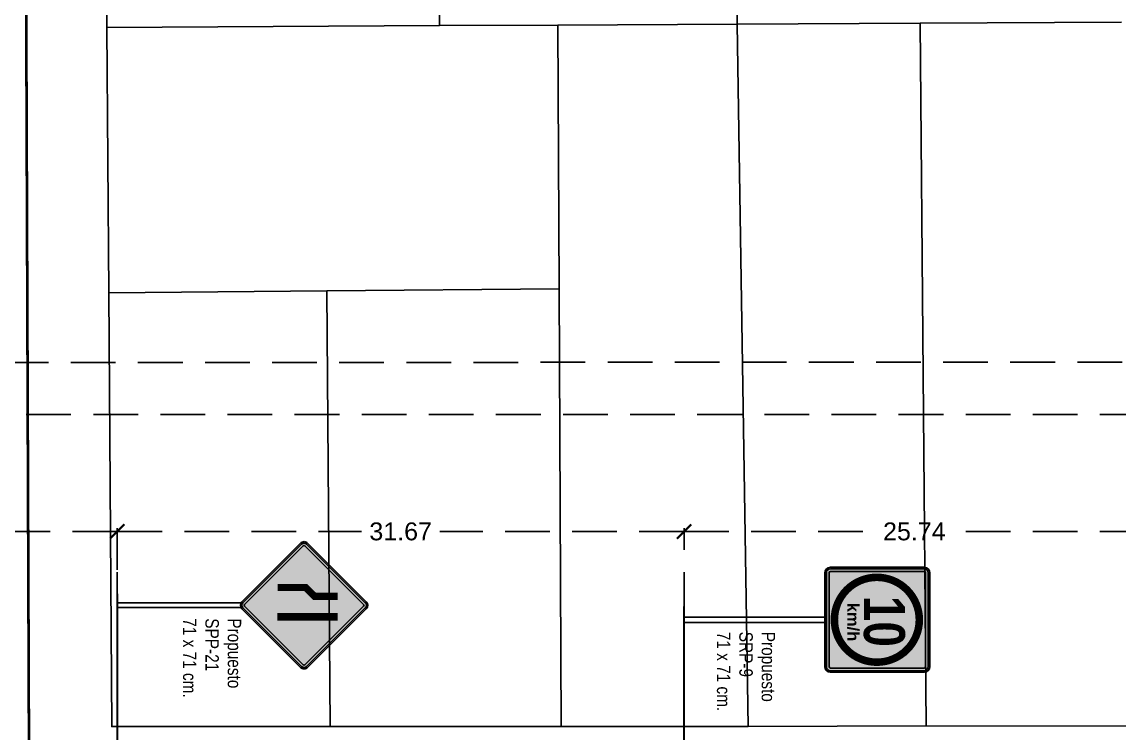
# Model space of a CAD drawing. Header units: metres. Extents: x 668617 to 675126, y 2286318 to 2293677.
# Drawn here: x 668890.5 to 668951.8, y 2287225.3 to 2287265.1 of the extents above; entities that cross this region are included whole.
import ezdxf

# ---------------------------------------------------------------- set-up
doc = ezdxf.new("R2010")
doc.units = ezdxf.units.M
doc.header["$MEASUREMENT"] = 0
doc.linetypes.add('DASHED2', pattern=[0.375, 0.25, -0.125])
doc.linetypes.add('HIDDEN', pattern=[0.375, 0.25, -0.125])
for name, color, linetype in [('0_DETALLES_COTAS', 252, 'Continuous'), ('0_UBICACION_SPO', 251, 'Continuous'), ('DMTG-PB-BANQUETAS', 251, 'Continuous'), ('DMTG-PB-LOTIFICACION', 253, 'Continuous'), ('DMTG-PB-MANZANAS', 251, 'Continuous'), ('DMTG-SH-LINEA GUARNICION', 40, 'Continuous'), ('SPP-21', 7, 'Continuous'), ('SPP-21_DERECHA', 7, 'Continuous'), ('SR9', 7, 'Continuous'), ('TEXTO ESPEC', 7, 'Continuous')]:
    doc.layers.add(name, color=color, linetype=linetype)
doc.styles.add('Arial Narrow', font='ARIALN.TTF', dxfattribs={"height": 2.5})
doc.styles.get("Standard").update_dxf_attribs({"font": 'arial.ttf'})
doc.dimstyles.get("Standard").update_dxf_attribs({"dimtxt": 0.18, "dimasz": 0.18, "dimexe": 0.18, "dimexo": 0.0625, "dimgap": 0.09, "dimtad": 0, "dimtih": 1, "dimtoh": 1, "dimdec": 4, "dimzin": 0, "dimdsep": 46, "dimtxsty": 'Standard', "dimcen": 0.09, "dimadec": 0, "dimazin": 0, "dimtfac": 1, "dimtdec": 4, "dimtofl": 0, "dimtmove": 0, "dimatfit": 3, "dimfxl": 1, "dimtolj": 1, "dimtzin": 0, "dimarcsym": 0})

# ---------------------------------------------------------------- blocks, each defined once
blk = doc.blocks.new('SPP21 DER')
at = {"layer": 'SPP-21_DERECHA', "true_color": 0xf05222}
h = blk.add_hatch(color=20, dxfattribs=at)
h.dxf.hatch_style = 1
edge = h.paths.add_edge_path()
edge.add_line((-0.6609505077358335, 23.20548813184723), (-11.58967448351905, 34.13421210786328))
edge.add_arc((-10.92872397611738, 34.79516261571553), 0.9347251719434245, 135.0000000006535, 225.0000000195298, ccw=False)
edge.add_line((-11.58967448375188, 35.45611312333494), (-0.6609505151864141, 46.38483708491549))
edge.add_arc((-7.741618901565699e-09, 45.72388657679345), 0.9347251721646944, 44.9999999889875, 134.9999999706458, ccw=False)
edge.add_line((0.6609505001688376, 46.38483708444983), (11.58967446861789, 35.45611311588436))
edge.add_arc((10.92872396088205, 34.79516260814853), 0.934725172097399, -44.999999999999886, 45, ccw=False)
edge.add_line((11.58967446861789, 34.1342121004127), (0.6609505077358335, 23.20548813184723))
edge.add_arc((0, 23.86643863958307), 0.934725172097399, 225, 315, ccw=False)
edge = h.paths.add_edge_path(flags=16)
edge.add_line((-0.4753349777311087, 23.39110366208479), (-11.40405895339791, 34.31982763763517))
edge.add_arc((-10.92872397570702, 34.79516261571553), 0.6722251723961636, 135.0000000045924, 225.0000000234725, ccw=False)
edge.add_line((-11.40405895363074, 35.27049759356305), (-0.4753349851816893, 46.19922155467793))
edge.add_arc((-7.566995918750763e-09, 45.7238865769111), 0.6722251721205911, 45.00000000916941, 134.9999999908306, ccw=False)
edge.add_line((0.4753349700476974, 46.19922155467793), (11.40405893861316, 35.27049758564681))
edge.add_arc((10.92872396088201, 34.7951626079157), 0.6722251721776771, -44.999999999997385, 44.999999999997385, ccw=False)
edge.add_line((11.40405893861316, 34.31982763018459), (0.4753349776146933, 23.39110366161913))
edge.add_arc((1.746229827403744e-10, 23.8664386395248), 0.6722251720952888, 224.9999999719317, 314.99999997193856, ccw=False)
at = {"layer": 'SPP-21_DERECHA'}
h = blk.add_hatch(color=256, dxfattribs=at)
h.dxf.hatch_style = 1
edge = h.paths.add_edge_path()
edge.add_line((-0.4753349777311087, 23.39110366208479), (-11.40405895339791, 34.31982763763517))
edge.add_arc((-10.92872397570702, 34.79516261571553), 0.6722251723961636, 135.0000000045924, 225.0000000234725, ccw=False)
edge.add_line((-11.40405895363074, 35.27049759356305), (-0.4753349851816893, 46.19922155467793))
edge.add_arc((-7.566995918750763e-09, 45.7238865769111), 0.6722251721205911, 45.00000000916941, 134.9999999908306, ccw=False)
edge.add_line((0.4753349700476974, 46.19922155467793), (11.40405893861316, 35.27049758564681))
edge.add_arc((10.92872396088201, 34.7951626079157), 0.6722251721776771, -44.999999999997385, 44.999999999997385, ccw=False)
edge.add_line((11.40405893861316, 34.31982763018459), (0.4753349776146933, 23.39110366161913))
edge.add_arc((1.746229827403744e-10, 23.8664386395248), 0.6722251720952888, 224.9999999719317, 314.99999997193856, ccw=False)
edge = h.paths.add_edge_path(flags=16)
edge.add_line((-0.1659757609013468, 23.70046287868172), (-11.09469973668456, 34.62918685469776))
edge.add_arc((-10.92872397589608, 34.79516261565732), 0.2347251720532306, 135.0000000106597, 225.0000000295275, ccw=False)
edge.add_line((-11.09469973680098, 34.96113837650046), (-0.165975768584758, 45.88986233761534))
edge.add_arc((-7.62520357966423e-09, 45.72388657660266), 0.2347251722117634, 45.00000000916992, 134.9999999908301, ccw=False)
edge.add_line((0.1659757533343509, 45.88986233761534), (11.0946997217834, 34.96113836904988))
edge.add_arc((10.92872396088205, 34.79516260814853), 0.2347251720918825, -44.99999999999909, 44.99999999999909, ccw=False)
edge.add_line((11.0946997217834, 34.62918684724718), (0.1659757607849315, 23.70046287868172))
edge.add_arc((-5.820766091346741e-11, 23.86643863952486), 0.2347251720095632, 225.0000000000006, 314.99999999999943, ccw=False)
at = {"layer": 'SPP-21_DERECHA', "true_color": 0xf05222}
h = blk.add_hatch(color=20, dxfattribs=at)
h.dxf.hatch_style = 1
edge = h.paths.add_edge_path()
edge.add_line((-0.1659757609013468, 23.70046287868172), (-11.09469973668456, 34.62918685469776))
edge.add_arc((-10.92872397589608, 34.79516261565732), 0.2347251720532306, 135.0000000106597, 225.0000000295275, ccw=False)
edge.add_line((-11.09469973680098, 34.96113837650046), (-0.165975768584758, 45.88986233761534))
edge.add_arc((-7.62520357966423e-09, 45.72388657660266), 0.2347251722117634, 45.00000000916992, 134.9999999908301, ccw=False)
edge.add_line((0.1659757533343509, 45.88986233761534), (11.0946997217834, 34.96113836904988))
edge.add_arc((10.92872396088205, 34.79516260814853), 0.2347251720918825, -44.99999999999909, 44.99999999999909, ccw=False)
edge.add_line((11.0946997217834, 34.62918684724718), (0.1659757607849315, 23.70046287868172))
edge.add_arc((-5.820766091346741e-11, 23.86643863952486), 0.2347251720095632, 225.0000000000006, 314.99999999999943, ccw=False)
at = {"layer": 'SPP-21_DERECHA'}
for p, q in [((-0.4375, 23.04042114736512), (-0.4375, 22.05671346746385)), ((0.4375, 23.04042114736512), (0.4375, 0)), ((0.4375, 22.93171346746385), (0.4375, 22.05671346746385)), ((-0.4375, 22.05671346746385), (-0.4375, 0))]:
    blk.add_line(p, q, dxfattribs=at)
at = {"layer": 'SPP-21_DERECHA', "color": 18, "true_color": 0x000000}
blk.add_lwpolyline([(-0.6609505077358335, 23.20548813184723), (-11.58967448351905, 34.13421210786328, -0.4142135624695898), (-11.58967448375188, 35.45611312333494), (-0.6609505151864141, 46.38483708491549, -0.4142135622793331), (0.6609505001688376, 46.38483708444983), (11.58967446861789, 35.45611311588436, -0.414213562373095), (11.58967446861789, 34.1342121004127), (0.6609505077358335, 23.20548813184723, -0.414213562373095)], format="xyb", close=True, dxfattribs=at)
at = {"layer": 'SPP-21_DERECHA', "color": 30}
for points in [[(-0.4753349777311087, 23.39110366208479), (-11.40405895339791, 34.31982763763517, -0.4142135624696088), (-11.40405895363074, 35.27049759356305), (-0.4753349851816893, 46.19922155467793, -0.414213562279348), (0.4753349700476974, 46.19922155467793), (11.40405893861316, 35.27049758564681, -0.4142135623730687), (11.40405893861316, 34.31982763018459), (0.4753349776146933, 23.39110366161913, -0.4142135623731301)], [(-0.1659757609013468, 23.70046287868172), (-11.09469973668456, 34.62918685469776, -0.4142135624695469), (-11.09469973680098, 34.96113837650046), (-0.165975768584758, 45.88986233761534, -0.4142135622793465), (0.1659757533343509, 45.88986233761534), (11.0946997217834, 34.96113836904988, -0.4142135623730863), (11.0946997217834, 34.62918684724718), (0.1659757607849315, 23.70046287868172, -0.4142135623730861)]]:
    blk.add_lwpolyline(points, format="xyb", close=True, dxfattribs=at)
at = {"layer": 'SPP-21_DERECHA'}
for points, const_width in [([(-2.141613614163361, 41.03710879804567), (-2.141613614163361, 29.82489483850077)], 1.413199021208602), ([(3.317187585984357, 29.8587601473555), (3.317187585984357, 35.07880141027272), (1.672319000703283, 36.76401131181046), (1.672319000703283, 41.03868988482282)], 1.3320119734231), ([(2.1875, 0), (-2.1875, 0)], 0.328937159301498)]:
    blk.add_lwpolyline(points, dxfattribs=dict(at, const_width=const_width))
blk = doc.blocks.new('disminucion carril der')
at = {"layer": 'SPP-21'}
blk.add_blockref('SPP21 DER', (2.1875, 0), dxfattribs=at)
blk = doc.blocks.new('_ArchTick')
at = {"color": 0, "linetype": 'ByBlock', "const_width": 0.15}
blk.add_lwpolyline([(-0.5, -0.5), (0.5, 0.5)], dxfattribs=at)
blk = doc.blocks.new('*D481')
at = {"layer": '0_DETALLES_COTAS', "linetype": 'DASHED2', "lineweight": -2, "ltscale": 10, "transparency": 16777216}
for p, q in [((668963.2102067111, 2287220.410616779), (668963.1964249371, 2287246.270878389)), ((668763.2102351129, 2287220.304030293), (668763.196453339, 2287246.164291902)), ((668763.1965492668, 2287245.984291928), (668859.9195910003, 2287246.035838781)), ((668963.196520865, 2287246.090878414), (668866.4734791314, 2287246.039331561))]:
    blk.add_line(p, q, dxfattribs=at)
at = {"layer": 'Defpoints', "color": 0, "linetype": 'DASHED2', "ltscale": 10, "transparency": 16777216}
for p in [(668763.1965492668, 2287245.984291928), (668763.2102684212, 2287220.241530302), (668963.2102400194, 2287220.348116788)]:
    blk.add_point(p, dxfattribs=at)
at = {"layer": '0_DETALLES_COTAS', "linetype": 'DASHED2', "lineweight": -2, "ltscale": 10, "transparency": 16777216, "xscale": 0.8, "yscale": 0.8, "zscale": 0.8}
for p, rotation in [((668763.1965492668, 2287245.984291928), 180.030534780479), ((668963.196520865, 2287246.090878414), 0.03053478047905678)]:
    blk.add_blockref('_ArchTick', p, dxfattribs=dict(at, rotation=rotation))
at = {"layer": '0_DETALLES_COTAS', "linetype": 'DASHED2', "ltscale": 10, "transparency": 16777216, "insert": (668863.1965350659, 2287246.037585171), "char_height": 1, "attachment_point": 5}
blk.add_mtext('\\A1;200 MTS', dxfattribs=at)
blk = doc.blocks.new('*D485')
at = {"layer": '0_DETALLES_COTAS', "linetype": 'DASHED2', "lineweight": -2, "ltscale": 10, "transparency": 16777216}
for p, q in [((668858.2202266027, 2287220.287571628), (668858.2202266027, 2287236.78897625)), ((668858.2202266027, 2287236.60897625), (668874.8197437265, 2287236.60897625)), ((668895.7930671258, 2287236.60897625), (668879.1935500022, 2287236.60897625)), ((668895.7930671258, 2287189.471532367), (668895.7930671258, 2287236.78897625))]:
    blk.add_line(p, q, dxfattribs=at)
at = {"layer": 'Defpoints', "color": 0, "linetype": 'DASHED2', "ltscale": 10, "transparency": 16777216}
for p in [(668895.7930671258, 2287236.60897625), (668858.2202266027, 2287220.225071628), (668895.7930671258, 2287189.409032367)]:
    blk.add_point(p, dxfattribs=at)
at = {"layer": '0_DETALLES_COTAS', "linetype": 'DASHED2', "lineweight": -2, "ltscale": 10, "transparency": 16777216, "xscale": 0.8, "yscale": 0.8, "zscale": 0.8, "rotation": 180}
blk.add_blockref('_ArchTick', (668858.2202266027, 2287236.60897625), dxfattribs=at)
at = {"layer": '0_DETALLES_COTAS', "linetype": 'DASHED2', "lineweight": -2, "ltscale": 10, "transparency": 16777216, "xscale": 0.8, "yscale": 0.8, "zscale": 0.8}
blk.add_blockref('_ArchTick', (668895.7930671258, 2287236.60897625), dxfattribs=at)
at = {"layer": '0_DETALLES_COTAS', "linetype": 'DASHED2', "ltscale": 10, "transparency": 16777216, "insert": (668877.0066468643, 2287236.60897625), "char_height": 1, "attachment_point": 5}
blk.add_mtext('\\A1;37.57', dxfattribs=at)
blk = doc.blocks.new('*D499')
at = {"layer": '0_DETALLES_COTAS', "linetype": 'DASHED2', "lineweight": -2, "ltscale": 10, "transparency": 16777216}
for p, q in [((668895.7930671258, 2287220.582783021), (668895.7930671258, 2287236.78897625)), ((668895.7930671258, 2287236.60897625), (668909.441163988, 2287236.60897625)), ((668927.4630671259, 2287236.60897625), (668913.8149702636, 2287236.60897625)), ((668927.4630671259, 2287220.582783021), (668927.4630671259, 2287236.78897625))]:
    blk.add_line(p, q, dxfattribs=at)
at = {"layer": 'Defpoints', "color": 0, "linetype": 'DASHED2', "ltscale": 10, "transparency": 16777216}
for p in [(668927.4630671259, 2287236.60897625), (668895.7930671258, 2287220.520283021), (668927.4630671259, 2287220.520283021)]:
    blk.add_point(p, dxfattribs=at)
at = {"layer": '0_DETALLES_COTAS', "linetype": 'DASHED2', "lineweight": -2, "ltscale": 10, "transparency": 16777216, "xscale": 0.8, "yscale": 0.8, "zscale": 0.8, "rotation": 180}
blk.add_blockref('_ArchTick', (668895.7930671258, 2287236.60897625), dxfattribs=at)
at = {"layer": '0_DETALLES_COTAS', "linetype": 'DASHED2', "lineweight": -2, "ltscale": 10, "transparency": 16777216, "xscale": 0.8, "yscale": 0.8, "zscale": 0.8}
blk.add_blockref('_ArchTick', (668927.4630671259, 2287236.60897625), dxfattribs=at)
at = {"layer": '0_DETALLES_COTAS', "linetype": 'DASHED2', "ltscale": 10, "transparency": 16777216, "insert": (668911.6280671258, 2287236.60897625), "char_height": 1, "attachment_point": 5}
blk.add_mtext('\\A1;31.67', dxfattribs=at)
blk = doc.blocks.new('SR9-10')
at = {"linetype": 'Continuous', "true_color": 0xffffff}
h = blk.add_hatch(color=7, dxfattribs=at)
h.dxf.hatch_style = 1
edge = h.paths.add_edge_path()
edge.add_line((-4.89600000000064, 22.3675344554149), (-4.89600000000064, 13.63213807858301))
edge.add_arc((-4.367698188416398, 13.63213807858301), 0.5283018115842424, 180, 270)
edge.add_line((-4.367698188416398, 13.10383626699877), (4.367698188416398, 13.10383626699877))
edge.add_arc((4.367698188416398, 13.63213807858301), 0.5283018115842424, 270, 360)
edge.add_line((4.89600000000064, 13.63213807858301), (4.89600000000064, 22.3675344554149))
edge.add_arc((4.367698188416398, 22.3675344554149), 0.5283018115842424, 0, 90)
edge.add_line((4.367698188416398, 22.89583626699914), (-4.367698188416398, 22.89583626699914))
edge.add_arc((-4.367698188416398, 22.3675344554149), 0.5283018115842424, 90, 180)
at = {"layer": 'SR9', "linetype": 'Continuous'}
h = blk.add_hatch(color=256, dxfattribs=at)
h.dxf.hatch_style = 1
h.paths.add_polyline_path([(4.746000000000663, 22.3675344554149, 0.4142135623731085), (4.367698188416455, 22.74583626699911), (-4.367698188416512, 22.74583626699911, 0.4142135623730643), (-4.74600000000072, 22.3675344554149), (-4.746000000000663, 13.63213807858301, 0.4142135623731085), (-4.367698188416455, 13.2538362669988), (4.367698188416512, 13.2538362669988, 0.4142135623730643), (4.74600000000072, 13.63213807858301)])
h.paths.add_polyline_path([(4.49600000000072, 13.63213807858295, -0.4142135623732248), (4.367698188416512, 13.5038362669988), (-4.367698188416568, 13.5038362669988, -0.4142135623730951), (-4.496000000000663, 13.63213807858295), (-4.49600000000072, 22.36753445541495, -0.4142135623732248), (-4.367698188416512, 22.49583626699911), (4.367698188416568, 22.49583626699911, -0.4142135623730951), (4.496000000000663, 22.36753445541495)], flags=16)
at = {"layer": 'SR9'}
for p, q in [((-0.25, 13.10383626699877), (-0.25, 4.547473508864641e-13)), ((0.25, 13.10383626699877), (0.25, 4.547473508864641e-13))]:
    blk.add_line(p, q, dxfattribs=at)
for points in [[(-4.89600000000064, 22.3675344554149), (-4.89600000000064, 13.63213807858301, 0.4142135623730951), (-4.367698188416398, 13.10383626699877), (4.367698188416398, 13.10383626699877, 0.4142135623730951), (4.89600000000064, 13.63213807858301), (4.89600000000064, 22.3675344554149, 0.4142135623730951), (4.367698188416398, 22.89583626699914), (-4.367698188416398, 22.89583626699914, 0.4142135623730951)], [(-4.74600000000072, 22.3675344554149), (-4.746000000000663, 13.63213807858301, 0.4142135623731523), (-4.367698188416398, 13.2538362669988), (4.367698188416398, 13.2538362669988, 0.4142135623731523), (4.74600000000072, 13.63213807858301), (4.746000000000663, 22.3675344554149, 0.4142135623731523), (4.367698188416398, 22.74583626699911), (-4.367698188416398, 22.74583626699911, 0.4142135623731523)], [(-4.49600000000072, 22.36753445541495), (-4.496000000000663, 13.63213807858295, 0.4142135623732898), (-4.367698188416512, 13.5038362669988), (4.367698188416512, 13.5038362669988, 0.4142135623732897), (4.49600000000072, 13.63213807858295), (4.496000000000663, 22.36753445541495, 0.4142135623732898), (4.367698188416512, 22.49583626699911), (-4.367698188416512, 22.49583626699911, 0.4142135623732897)]]:
    blk.add_lwpolyline(points, format="xyb", close=True, dxfattribs=at)
at = {"layer": 'SR9', "color": 12, "true_color": 0xdb0000, "const_width": 0.7019003076253393}
blk.add_lwpolyline([(-3.955089903945918, 17.95918068394258, 1), (3.955089903945918, 17.95918068394258, 1)], format="xyb", close=True, dxfattribs=at)
at = {"layer": 'SR9', "const_width": 0.2}
blk.add_lwpolyline([(-1.25, 0), (1.25, 0)], dxfattribs=at)
at = {"linetype": 'Continuous', "attachment_point": 1}
for s, width, insert, char_height in [('{\\fArial|b1|i0|c0|p34;\\W0.8;10}', 5.890662514417727, (-2.226381401408162, 20.57172148889634), 3.8246), ('{\\fArial|b1|i0|c0|p34;km/h}', 3.551590029876479, (-1.584632489268643, 16.30420746405724), 1.1)]:
    blk.add_mtext_dynamic_manual_height_columns(s, width=width, gutter_width=12.5, heights=[0], dxfattribs=dict(at, insert=insert, char_height=char_height))
blk = doc.blocks.new('*D503')
at = {"layer": '0_DETALLES_COTAS', "linetype": 'DASHED2', "lineweight": -2, "ltscale": 10, "transparency": 16777216}
for p, q in [((668927.4630671259, 2287220.582783021), (668927.4630671259, 2287236.78897625)), ((668927.4630671259, 2287236.60897625), (668938.1402924014, 2287236.60897625)), ((668953.2049665174, 2287236.60897625), (668942.5277412417, 2287236.60897625)), ((668953.2049665174, 2287220.466564564), (668953.2049665174, 2287236.78897625))]:
    blk.add_line(p, q, dxfattribs=at)
at = {"layer": 'Defpoints', "color": 0, "linetype": 'DASHED2', "ltscale": 10, "transparency": 16777216}
for p in [(668953.2049665174, 2287236.60897625), (668927.4630671259, 2287220.520283021), (668953.2049665174, 2287220.404064564)]:
    blk.add_point(p, dxfattribs=at)
at = {"layer": '0_DETALLES_COTAS', "linetype": 'DASHED2', "lineweight": -2, "ltscale": 10, "transparency": 16777216, "xscale": 0.8, "yscale": 0.8, "zscale": 0.8, "rotation": 180}
blk.add_blockref('_ArchTick', (668927.4630671259, 2287236.60897625), dxfattribs=at)
at = {"layer": '0_DETALLES_COTAS', "linetype": 'DASHED2', "lineweight": -2, "ltscale": 10, "transparency": 16777216, "xscale": 0.8, "yscale": 0.8, "zscale": 0.8}
blk.add_blockref('_ArchTick', (668953.2049665174, 2287236.60897625), dxfattribs=at)
at = {"layer": '0_DETALLES_COTAS', "linetype": 'DASHED2', "ltscale": 10, "transparency": 16777216, "insert": (668940.3340168216, 2287236.60897625), "char_height": 1, "attachment_point": 5}
blk.add_mtext('\\A1;25.74', dxfattribs=at)
blk = doc.blocks.new('*D505')
at = {"layer": '0_DETALLES_COTAS', "linetype": 'DASHED2', "lineweight": -2, "ltscale": 10, "transparency": 16777216}
for p, q in [((668763.210241549, 2287220.354453655), (668763.210241549, 2287243.33944482)), ((668953.2049665179, 2287220.466564564), (668953.2049665179, 2287243.33944482)), ((668763.210241549, 2287243.15944482), (668848.8532384126, 2287243.15944482)), ((668953.2049665179, 2287243.15944482), (668867.5619696542, 2287243.15944482))]:
    blk.add_line(p, q, dxfattribs=at)
at = {"layer": 'Defpoints', "color": 0, "linetype": 'DASHED2', "ltscale": 10, "transparency": 16777216}
for p in [(668953.2049665179, 2287243.15944482), (668763.210241549, 2287220.291953655), (668953.2049665179, 2287220.404064564)]:
    blk.add_point(p, dxfattribs=at)
at = {"layer": '0_DETALLES_COTAS', "linetype": 'DASHED2', "lineweight": -2, "ltscale": 10, "transparency": 16777216, "xscale": 0.8, "yscale": 0.8, "zscale": 0.8, "rotation": 180}
blk.add_blockref('_ArchTick', (668763.210241549, 2287243.15944482), dxfattribs=at)
at = {"layer": '0_DETALLES_COTAS', "linetype": 'DASHED2', "lineweight": -2, "ltscale": 10, "transparency": 16777216, "xscale": 0.8, "yscale": 0.8, "zscale": 0.8}
blk.add_blockref('_ArchTick', (668953.2049665179, 2287243.15944482), dxfattribs=at)
at = {"layer": '0_DETALLES_COTAS', "linetype": 'DASHED2', "ltscale": 10, "transparency": 16777216, "insert": (668858.2076040334, 2287243.15944482), "char_height": 1, "attachment_point": 5}
blk.add_mtext('\\A1;ZONA A DE INFORMACIÓN', dxfattribs=at)

msp = doc.modelspace()

# ---------------------------------------------------------------- linework, layer by layer
at = {"layer": '0_UBICACION_SPO', "linetype": 'HIDDEN', "ltscale": 5, "const_width": 0.1}
for points in [[(668895.7930671257, 2287221.825602291), (668895.7930671242, 2287231.825602291)], [(668927.4630671256, 2287221.523959113), (668927.4630671241, 2287231.523959113)]]:
    msp.add_lwpolyline(points, dxfattribs=at)
at = {"layer": 'DMTG-PB-BANQUETAS', "flags": 128}
msp.add_lwpolyline([(669006.2758255552, 2287220.29663364), (668894.0834456757, 2287220.523743794), (668893.5193984675, 2287220.654910659), (668892.9819705639, 2287220.869883329), (668892.4831173513, 2287221.162573391), (668892.0338016249, 2287221.52789979), (668891.6439493012, 2287221.955788988), (668891.3235010584, 2287222.43816739), (668891.0793681331, 2287222.962983659), (668890.9164618157, 2287223.518201212), (668890.8396933965, 2287224.091783473), (668890.8489669212, 2287224.670730795), (668890.5494139695, 2287305.208135726)], dxfattribs=at)
at = {"layer": 'DMTG-PB-LOTIFICACION', "flags": 128}
for points in [[(668929.9222200272, 2287305.042410348), (668930.4236741307, 2287264.982727106)], [(668913.7726501114, 2287285.182900491), (668913.8038044218, 2287264.892102217)], [(668895.2139400113, 2287264.793106089), (668895.0891542447, 2287284.603472907)], [(668895.2139400113, 2287264.793106089), (668913.8038044218, 2287264.892102217)], [(668895.3174544129, 2287249.95287394), (668895.2139400113, 2287264.793106089)], [(668913.8038044218, 2287264.892102217), (668920.4037431267, 2287264.928090387)], [(668920.4037431267, 2287264.928090387), (668930.4236741307, 2287264.982727106)], [(668920.4781991853, 2287250.169797222), (668920.4037431267, 2287264.928090387)], [(668930.4236741307, 2287264.982727106), (668940.6636045896, 2287265.034498797)], [(668931.0517467285, 2287225.71361767), (668930.4236741307, 2287264.982727106)], [(668940.6636045896, 2287265.034498797), (668951.9135443188, 2287265.091376957)], [(668941.0018055901, 2287225.735898243), (668940.6636045896, 2287265.034498797)], [(668895.3174544129, 2287249.95287394), (668907.5072228725, 2287250.05796799)], [(668895.4812431218, 2287225.702471787), (668895.3174544129, 2287249.95287394)], [(668907.5072228725, 2287250.05796799), (668920.4781991853, 2287250.169797222)], [(668907.6813815348, 2287225.714312873), (668907.5072228725, 2287250.05796799)], [(668920.6016036134, 2287225.709212958), (668920.4781991853, 2287250.169797222)], [(668907.6813815348, 2287225.714312873), (668895.4812431218, 2287225.702471787)], [(668920.6016036134, 2287225.709212958), (668907.6813815348, 2287225.714312873)], [(668931.0517467285, 2287225.71361767), (668920.6016036134, 2287225.709212958)], [(668941.0018055901, 2287225.735898243), (668931.0517467285, 2287225.71361767)], [(668952.2219894362, 2287225.733574688), (668941.0018055901, 2287225.735898243)]]:
    msp.add_lwpolyline(points, dxfattribs=at)
at = {"layer": 'DMTG-PB-MANZANAS', "flags": 128}
msp.add_lwpolyline([(669005.4132156823, 2287265.36138817), (669005.528326258, 2287254.821400001), (669005.6550631869, 2287243.901444022), (669005.8427013404, 2287225.761419867), (668991.9724818141, 2287225.762482892), (668980.842340524, 2287225.755188616), (668963.2121311009, 2287225.740274054), (668952.2219894362, 2287225.733574688), (668941.0018055901, 2287225.735898243), (668931.0517467285, 2287225.71361767), (668920.6016036134, 2287225.709212958), (668907.6813815348, 2287225.714312873), (668895.4812431218, 2287225.702471787), (668895.3174544129, 2287249.95287394), (668895.2139400113, 2287264.793106089), (668895.0891542447, 2287284.603472907)], dxfattribs=at)
at = {"layer": 'DMTG-SH-LINEA GUARNICION', "const_width": 0.15}
msp.add_lwpolyline([(669006.2839270883, 2287220.29661724), (668894.0915472087, 2287220.523727395), (668893.5275000005, 2287220.65489426), (668892.9900720969, 2287220.869866929), (668892.4912188844, 2287221.162556991), (668892.041903158, 2287221.52788339), (668891.6520508343, 2287221.955772588), (668891.3316025914, 2287222.438150991), (668891.0874696661, 2287222.962967259), (668890.9245633488, 2287223.518184812), (668890.8477949295, 2287224.091767073), (668890.8570684543, 2287224.670714395), (668890.5575155026, 2287305.208119326)], dxfattribs=at)

# ---------------------------------------------------------------- block references
at = {"layer": 'SPP-21', "xscale": -0.3, "yscale": 0.3, "zscale": 0.3, "rotation": 270.0000000194419}
msp.add_blockref('disminucion carril der', (668895.7930671242, 2287231.825602291), dxfattribs=at)
at = {"layer": 'SR9', "linetype": 'Continuous', "xscale": 0.6000000000017768, "yscale": 0.6000000000017768, "zscale": 0.6000000000017768, "rotation": 270}
msp.add_blockref('SR9-10', (668927.4630671241, 2287231.673959113), dxfattribs=at)

# ---------------------------------------------------------------- texts
at = {"layer": 'SR9', "linetype": 'Continuous', "insert": (668932.5530286897, 2287231.001677911), "char_height": 0.75, "attachment_point": 1, "rotation": 270, "style": 'Arial Narrow'}
msp.add_mtext('{\\C1;Propuesto}\\PSRP-9\\P71 x 71 cm.  ', dxfattribs=at)
at = {"layer": 'TEXTO ESPEC', "ltscale": 0.1, "insert": (668902.7169572767, 2287231.756082168), "char_height": 0.75, "attachment_point": 1, "rotation": 270, "style": 'Arial Narrow'}
msp.add_mtext('{\\C1;Propuesto}\\PSPP-21\\P71 x 71 cm.', dxfattribs=at)

# ---------------------------------------------------------------- dimensions: what is measured, and where the dimension line sits
at = {"layer": '0_DETALLES_COTAS', "color": 251, "linetype": 'DASHED2', "ltscale": 10}
dim = msp.add_aligned_dim(p1=(668963.2102400195, 2287220.348116788), p2=(668763.2102684212, 2287220.241530302), distance=-25.742765281599706, text='200 MTS', dimstyle='Standard', override={"dimtxt": 1, "dimasz": 0.8, "dimgap": 0.5, "dimdec": 2, "dimblk1": 'ArchTick', "dimblk2": 'ArchTick', "dimsah": 1, "dimclrd": 256, "dimclre": 256, "dimclrt": 256}, dxfattribs=at)
dim.commit()
dim.dimension.update_dxf_attribs({"geometry": '*D481', "text_midpoint": (668863.1965350659, 2287246.037585171)})
dim = msp.add_linear_dim(base=(668953.2049665179, 2287243.15944482), p1=(668763.210241549, 2287220.291953655), p2=(668953.2049665179, 2287220.404064564), text='ZONA A DE INFORMACIÓN', dimstyle='Standard', override={"dimtxt": 1, "dimasz": 0.8, "dimgap": 0.5, "dimdec": 2, "dimblk1": 'ArchTick', "dimblk2": 'ArchTick', "dimsah": 1, "dimclrd": 256, "dimclre": 256, "dimclrt": 256}, dxfattribs=at)
dim.commit()
dim.dimension.update_dxf_attribs({"geometry": '*D505', "text_midpoint": (668858.2076040334, 2287243.15944482)})
for base, p1, p2, picture, middle in [((668895.7930671258, 2287236.60897625), (668858.2202266027, 2287220.225071628), (668895.7930671258, 2287189.409032367), '*D485', (668877.0066468643, 2287236.60897625)), ((668927.4630671259, 2287236.60897625), (668895.7930671258, 2287220.520283021), (668927.4630671259, 2287220.520283021), '*D499', (668911.6280671258, 2287236.60897625)), ((668953.2049665174, 2287236.60897625), (668927.4630671259, 2287220.520283021), (668953.2049665174, 2287220.404064564), '*D503', (668940.3340168216, 2287236.60897625))]:
    dim = msp.add_linear_dim(base=base, p1=p1, p2=p2, dimstyle='Standard', override={"dimtxt": 1, "dimasz": 0.8, "dimgap": 0.5, "dimdec": 2, "dimblk1": 'ArchTick', "dimblk2": 'ArchTick', "dimsah": 1, "dimclrd": 256, "dimclre": 256, "dimclrt": 256}, dxfattribs=at)
    dim.commit()
    dim.dimension.update_dxf_attribs({"geometry": picture, "text_midpoint": middle})

doc.saveas('drawing.dxf')
